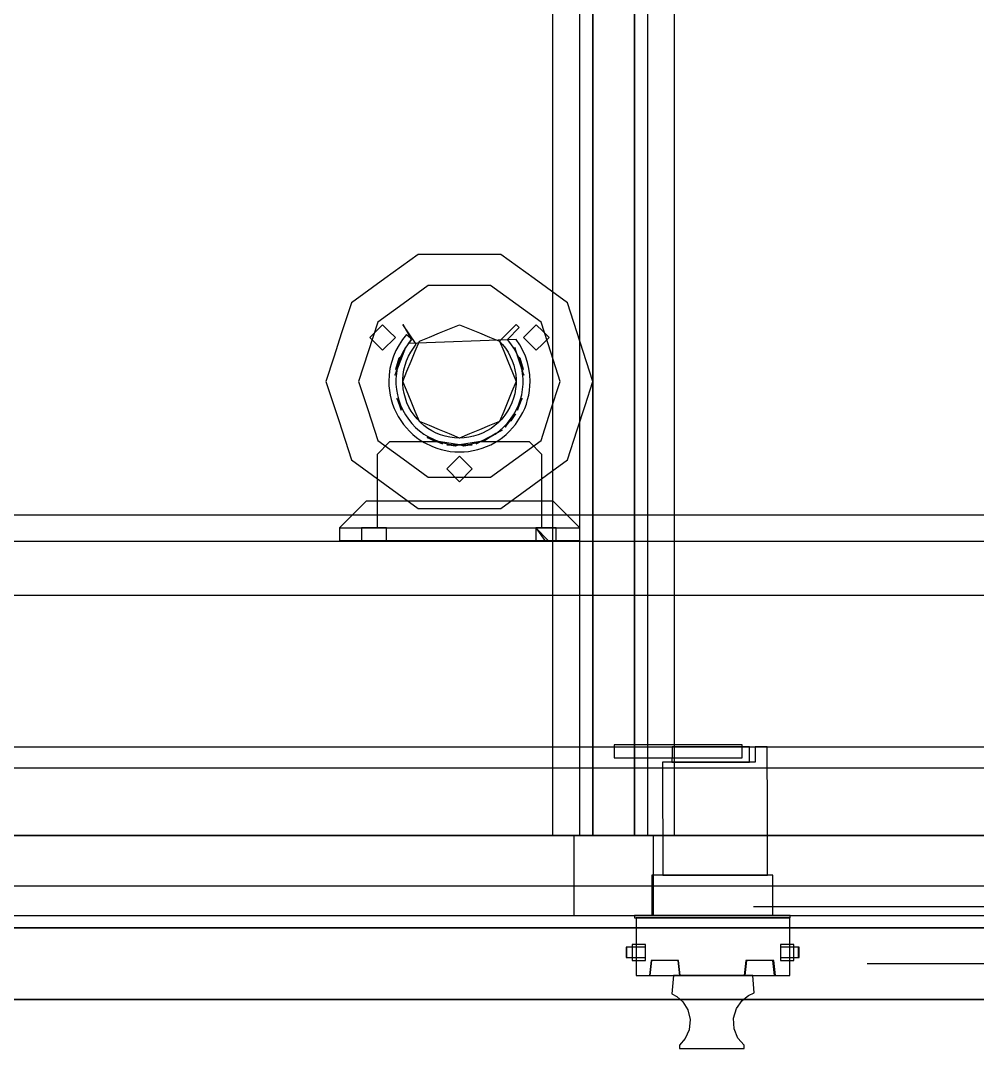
# Model space of a CAD drawing. Extents: x -23.2 to 18.8, y -18.4 to 11.3.
# Drawn here: x -3.8374 to -3.6099, y 0.1043 to 0.3487 of the extents above; entities that cross this region are included whole.
import ezdxf

# ---------------------------------------------------------------- set-up
doc = ezdxf.new("R2010")
doc.units = 0
doc.linetypes.add('Dashed', pattern=[0.75, 0.5, -0.25])
for name, color, linetype in [('EJE_MUROS', 8, 'Continuous'), ('FURNISHINGELEMENT', 8, 'Continuous'), ('LOSAS', 3, 'Continuous'), ('MUROS', 7, 'Continuous'), ('VIGAS', 5, 'Continuous')]:
    doc.layers.add(name, color=color, linetype=linetype)

msp = doc.modelspace()

# ---------------------------------------------------------------- linework, layer by layer
at = {"layer": 'EJE_MUROS', "linetype": 'Dashed'}
for p, q in [((-2.41316, 0.13792), (-5.65916, 0.13792)), ((-2.38616, 0.12442), (-5.67616, 0.12442))]:
    msp.add_line(p, q, dxfattribs=at)
at = {"layer": 'FURNISHINGELEMENT'}
for p, q in [((-3.71093, 0.59308, 5.36405), (-3.71093, 0.15493, 5.36405)), ((-3.7014, 0.59308, 5.36405), (-3.7014, 0.15493, 5.36405)), ((-3.69145, 0.15493, 5.36405), (-3.69145, 0.59308, 5.36405)), ((-3.68193, 0.15493, 5.36405), (-3.68193, 0.59308, 5.36405)), ((-3.70458, 0.58038, 3.55112), (-3.70458, 0.15493, 3.55112)), ((-3.7014, 0.58038, 5.05052), (-3.7014, 0.23113, 5.05052)), ((-3.7014, 0.58038, 3.76385), (-3.7014, 0.23113, 3.76385)), ((-3.7014, 0.15493, 5.36405), (-3.7014, 0.58038, 5.36405)), ((-3.69145, 0.58038, 5.36405), (-3.69145, 0.15493, 5.36405)), ((-3.69145, 0.23113, 5.05052), (-3.69145, 0.58038, 5.05052)), ((-3.69145, 0.23113, 3.76385), (-3.69145, 0.58038, 3.76385)), ((-3.68828, 0.15493, 3.55112), (-3.68828, 0.58038, 3.55112)), ((-3.7429, 0.29308, 3.5416), (-3.75083, 0.28731, 3.5416)), ((-3.73309, 0.29308, 3.5416), (-3.7429, 0.29308, 3.5416)), ((-3.72328, 0.29308, 3.5416), (-3.73309, 0.29308, 3.5416)), ((-3.71534, 0.28731, 3.5416), (-3.72328, 0.29308, 3.5416)), ((-3.75083, 0.28731, 3.5416), (-3.75877, 0.28155, 3.5416)), ((-3.7074, 0.28155, 3.5416), (-3.71534, 0.28731, 3.5416)), ((-3.7405, 0.28569, 3.46351), (-3.74649, 0.28133, 3.46351)), ((-3.73309, 0.28569, 3.46351), (-3.7405, 0.28569, 3.46351)), ((-3.72568, 0.28569, 3.46351), (-3.73309, 0.28569, 3.46351)), ((-3.71968, 0.28133, 3.46351), (-3.72568, 0.28569, 3.46351)), ((-3.75877, 0.28155, 3.5416), (-3.7611, 0.27439, 3.5416)), ((-3.74649, 0.28133, 3.46351), (-3.75249, 0.27698, 3.46351)), ((-3.71369, 0.27698, 3.46351), (-3.71968, 0.28133, 3.46351)), ((-3.70437, 0.27221, 3.5416), (-3.7074, 0.28155, 3.5416)), ((-3.75249, 0.27698, 3.46351), (-3.75477, 0.26993, 3.46351)), ((-3.75288, 0.27484, 3.5416), (-3.75136, 0.27635, 3.5416)), ((-3.75136, 0.27635, 3.5416), (-3.74985, 0.27484, 3.5416)), ((-3.74334, 0.27169, 3.51393), (-3.74657, 0.27638, 3.51393)), ((-3.74657, 0.27638, 3.51393), (-3.74446, 0.27284, 3.51393)), ((-3.73547, 0.27537, 3.46351), (-3.73309, 0.27636, 3.46351)), ((-3.73309, 0.27636, 3.46351), (-3.7307, 0.27537, 3.46351)), ((-3.71961, 0.27638, 3.51393), (-3.72357, 0.27242, 3.51393)), ((-3.71887, 0.27565, 3.51393), (-3.71961, 0.27638, 3.51393)), ((-3.71633, 0.27484, 3.5416), (-3.71481, 0.27635, 3.5416)), ((-3.71481, 0.27635, 3.5416), (-3.7133, 0.27484, 3.5416)), ((-3.71128, 0.26958, 3.46351), (-3.71369, 0.27698, 3.46351)), ((-3.7611, 0.27439, 3.5416), (-3.76297, 0.26864, 3.5416)), ((-3.7544, 0.27332, 3.5416), (-3.75288, 0.27484, 3.5416)), ((-3.74985, 0.27484, 3.5416), (-3.74833, 0.27332, 3.5416)), ((-3.74565, 0.27403, 3.51118), (-3.74661, 0.27285, 3.51118)), ((-3.74517, 0.27352, 3.51141), (-3.74565, 0.27403, 3.51118)), ((-3.74023, 0.2734, 3.46351), (-3.73785, 0.27439, 3.46351)), ((-3.73785, 0.27439, 3.46351), (-3.73547, 0.27537, 3.46351)), ((-3.7307, 0.27537, 3.46351), (-3.72832, 0.27439, 3.46351)), ((-3.72832, 0.27439, 3.46351), (-3.72594, 0.2734, 3.46351)), ((-3.72169, 0.27284, 3.51393), (-3.71887, 0.27565, 3.51393)), ((-3.71784, 0.27332, 3.5416), (-3.71633, 0.27484, 3.5416)), ((-3.7133, 0.27484, 3.5416), (-3.71178, 0.27332, 3.5416)), ((-3.75288, 0.27181, 3.5416), (-3.7544, 0.27332, 3.5416)), ((-3.75136, 0.27029, 3.5416), (-3.75288, 0.27181, 3.5416)), ((-3.74833, 0.27332, 3.5416), (-3.75136, 0.27029, 3.5416)), ((-3.74745, 0.27158, 3.51118), (-3.74818, 0.27024, 3.51118)), ((-3.74661, 0.27285, 3.51118), (-3.74745, 0.27158, 3.51118)), ((-3.74526, 0.27184, 3.51393), (-3.74597, 0.27077, 3.51393)), ((-3.74446, 0.27284, 3.51393), (-3.74526, 0.27184, 3.51393)), ((-3.71957, 0.27285, 3.51118), (-3.74521, 0.2719, 3.51163)), ((-3.74521, 0.2719, 3.51163), (-3.74447, 0.27282, 3.51163)), ((-3.74467, 0.27305, 3.51163), (-3.74517, 0.27352, 3.51141)), ((-3.74447, 0.27282, 3.51163), (-3.74467, 0.27305, 3.51163)), ((-3.744, 0.27079, 3.51393), (-3.74334, 0.27169, 3.51393)), ((-3.7436, 0.27003, 3.46351), (-3.74262, 0.27241, 3.46351)), ((-3.74262, 0.27241, 3.46351), (-3.74023, 0.2734, 3.46351)), ((-3.72594, 0.2734, 3.46351), (-3.72356, 0.27241, 3.46351)), ((-3.72357, 0.27242, 3.51393), (-3.72287, 0.27167, 3.51393)), ((-3.72356, 0.27241, 3.46351), (-3.72257, 0.27003, 3.46351)), ((-3.72287, 0.27167, 3.51393), (-3.72216, 0.27078, 3.51393)), ((-3.72089, 0.27184, 3.51393), (-3.72169, 0.27284, 3.51393)), ((-3.72018, 0.27078, 3.51393), (-3.72089, 0.27184, 3.51393)), ((-3.71872, 0.27158, 3.51118), (-3.71957, 0.27285, 3.51118)), ((-3.71799, 0.27024, 3.51118), (-3.71872, 0.27158, 3.51118)), ((-3.71481, 0.27029, 3.5416), (-3.71784, 0.27332, 3.5416)), ((-3.7133, 0.27181, 3.5416), (-3.71481, 0.27029, 3.5416)), ((-3.71178, 0.27332, 3.5416), (-3.7133, 0.27181, 3.5416)), ((-3.70134, 0.26288, 3.5416), (-3.70437, 0.27221, 3.5416)), ((-3.75477, 0.26993, 3.46351), (-3.75706, 0.26288, 3.46351)), ((-3.74818, 0.27024, 3.51118), (-3.74879, 0.26885, 3.51118)), ((-3.74589, 0.2709, 3.51163), (-3.74843, 0.26435, 3.51163)), ((-3.74659, 0.26965, 3.51393), (-3.74712, 0.26848, 3.51393)), ((-3.747, 0.26876, 3.51163), (-3.74649, 0.26985, 3.51163)), ((-3.74597, 0.27077, 3.51393), (-3.74659, 0.26965, 3.51393)), ((-3.74649, 0.26985, 3.51163), (-3.74589, 0.2709, 3.51163)), ((-3.74518, 0.26884, 3.51393), (-3.74463, 0.26984, 3.51393)), ((-3.74463, 0.26984, 3.51393), (-3.744, 0.27079, 3.51393)), ((-3.74459, 0.26765, 3.46351), (-3.7436, 0.27003, 3.46351)), ((-3.72257, 0.27003, 3.46351), (-3.72158, 0.26765, 3.46351)), ((-3.72216, 0.27078, 3.51393), (-3.72154, 0.26983, 3.51393)), ((-3.72154, 0.26983, 3.51393), (-3.72099, 0.26883, 3.51393)), ((-3.71955, 0.26966, 3.51393), (-3.72018, 0.27078, 3.51393)), ((-3.71994, 0.27092, 3.51163), (-3.71966, 0.26986, 3.51163)), ((-3.71775, 0.26435, 3.51163), (-3.71994, 0.27092, 3.51163)), ((-3.71966, 0.26986, 3.51163), (-3.71914, 0.26877, 3.51163)), ((-3.71903, 0.26849, 3.51393), (-3.71955, 0.26966, 3.51393)), ((-3.71739, 0.26885, 3.51118), (-3.71799, 0.27024, 3.51118)), ((-3.70911, 0.26288, 3.46351), (-3.71128, 0.26958, 3.46351)), ((-3.76297, 0.26864, 3.5416), (-3.76483, 0.26288, 3.5416)), ((-3.74926, 0.2674, 3.51118), (-3.74961, 0.26591, 3.51118)), ((-3.74879, 0.26885, 3.51118), (-3.74926, 0.2674, 3.51118)), ((-3.74822, 0.26579, 3.51163), (-3.74744, 0.2685, 3.51163)), ((-3.74754, 0.26727, 3.51393), (-3.74786, 0.26603, 3.51393)), ((-3.74712, 0.26848, 3.51393), (-3.74754, 0.26727, 3.51393)), ((-3.74744, 0.2685, 3.51163), (-3.747, 0.26876, 3.51163)), ((-3.74628, 0.26561, 3.51393), (-3.74601, 0.26672, 3.51393)), ((-3.74601, 0.26672, 3.51393), (-3.74564, 0.2678, 3.51393)), ((-3.74564, 0.2678, 3.51393), (-3.74518, 0.26884, 3.51393)), ((-3.74558, 0.26527, 3.46351), (-3.74459, 0.26765, 3.46351)), ((-3.72158, 0.26765, 3.46351), (-3.72047, 0.26496, 3.46351)), ((-3.72099, 0.26883, 3.51393), (-3.72053, 0.26778, 3.51393)), ((-3.72053, 0.26778, 3.51393), (-3.72016, 0.26671, 3.51393)), ((-3.72016, 0.26671, 3.51393), (-3.71989, 0.2656, 3.51393)), ((-3.71914, 0.26877, 3.51163), (-3.71873, 0.26848, 3.51163)), ((-3.7186, 0.26728, 3.51393), (-3.71903, 0.26849, 3.51393)), ((-3.71873, 0.26848, 3.51163), (-3.71795, 0.26577, 3.51163)), ((-3.71828, 0.26604, 3.51393), (-3.7186, 0.26728, 3.51393)), ((-3.71691, 0.2674, 3.51118), (-3.71739, 0.26885, 3.51118)), ((-3.71657, 0.26591, 3.51118), (-3.71691, 0.2674, 3.51118)), ((-3.74981, 0.26441, 3.51118), (-3.74988, 0.26288, 3.51118)), ((-3.74961, 0.26591, 3.51118), (-3.74981, 0.26441, 3.51118)), ((-3.74843, 0.26435, 3.51163), (-3.748, 0.26529, 3.51163)), ((-3.748, 0.26529, 3.51163), (-3.74822, 0.26579, 3.51163)), ((-3.74807, 0.26477, 3.51393), (-3.74818, 0.26349, 3.51393)), ((-3.74786, 0.26603, 3.51393), (-3.74807, 0.26477, 3.51393)), ((-3.74656, 0.26288, 3.46351), (-3.74558, 0.26527, 3.46351)), ((-3.74656, 0.26336, 3.51393), (-3.74647, 0.26449, 3.51393)), ((-3.74647, 0.26449, 3.51393), (-3.74628, 0.26561, 3.51393)), ((-3.72047, 0.26496, 3.46351), (-3.71961, 0.26288, 3.46351)), ((-3.71989, 0.2656, 3.51393), (-3.71971, 0.26448, 3.51393)), ((-3.71971, 0.26448, 3.51393), (-3.71962, 0.26334, 3.51393)), ((-3.71807, 0.26478, 3.51393), (-3.71828, 0.26604, 3.51393)), ((-3.71795, 0.26577, 3.51163), (-3.71814, 0.26529, 3.51163)), ((-3.71814, 0.26529, 3.51163), (-3.71775, 0.26435, 3.51163)), ((-3.71796, 0.2635, 3.51393), (-3.71807, 0.26478, 3.51393)), ((-3.71636, 0.26441, 3.51118), (-3.71657, 0.26591, 3.51118)), ((-3.71629, 0.26288, 3.51118), (-3.71636, 0.26441, 3.51118)), ((-3.76483, 0.26288, 3.5416), (-3.7618, 0.25355, 3.5416)), ((-3.75706, 0.26288, 3.46351), (-3.75489, 0.25619, 3.46351)), ((-3.74988, 0.26288, 3.51118), (-3.74985, 0.26179, 3.51118)), ((-3.74985, 0.26179, 3.51118), (-3.74974, 0.26069, 3.51118)), ((-3.74818, 0.26349, 3.51393), (-3.74818, 0.26221, 3.51393)), ((-3.74818, 0.26221, 3.51393), (-3.74806, 0.26093, 3.51393)), ((-3.74655, 0.26222, 3.51393), (-3.74656, 0.26336, 3.51393)), ((-3.7457, 0.26081, 3.46351), (-3.74656, 0.26288, 3.46351)), ((-3.74644, 0.26108, 3.51393), (-3.74655, 0.26222, 3.51393)), ((-3.71961, 0.26288, 3.46351), (-3.7206, 0.2605, 3.46351)), ((-3.71963, 0.26221, 3.51393), (-3.71973, 0.26107, 3.51393)), ((-3.71962, 0.26334, 3.51393), (-3.71963, 0.26221, 3.51393)), ((-3.71808, 0.26094, 3.51393), (-3.71797, 0.26222, 3.51393)), ((-3.71797, 0.26222, 3.51393), (-3.71796, 0.2635, 3.51393)), ((-3.71644, 0.26069, 3.51118), (-3.71633, 0.26179, 3.51118)), ((-3.71633, 0.26179, 3.51118), (-3.71629, 0.26288, 3.51118)), ((-3.7114, 0.25584, 3.46351), (-3.70911, 0.26288, 3.46351)), ((-3.70321, 0.25713, 3.5416), (-3.70134, 0.26288, 3.5416)), ((-3.74974, 0.26069, 3.51118), (-3.74956, 0.25961, 3.51118)), ((-3.74956, 0.25961, 3.51118), (-3.74931, 0.25854, 3.51118)), ((-3.74806, 0.26093, 3.51393), (-3.74785, 0.25967, 3.51393)), ((-3.74785, 0.25967, 3.51393), (-3.74752, 0.25843, 3.51393)), ((-3.74624, 0.25996, 3.51393), (-3.74644, 0.26108, 3.51393)), ((-3.74595, 0.25886, 3.51393), (-3.74624, 0.25996, 3.51393)), ((-3.74459, 0.25812, 3.46351), (-3.7457, 0.26081, 3.46351)), ((-3.7206, 0.2605, 3.46351), (-3.72158, 0.25812, 3.46351)), ((-3.71993, 0.25995, 3.51393), (-3.72023, 0.25885, 3.51393)), ((-3.71973, 0.26107, 3.51393), (-3.71993, 0.25995, 3.51393)), ((-3.71862, 0.25844, 3.51393), (-3.71829, 0.25968, 3.51393)), ((-3.71829, 0.25968, 3.51393), (-3.71808, 0.26094, 3.51393)), ((-3.71687, 0.25854, 3.51118), (-3.71662, 0.25961, 3.51118)), ((-3.71662, 0.25961, 3.51118), (-3.71644, 0.26069, 3.51118)), ((-3.74931, 0.25854, 3.51118), (-3.74899, 0.25749, 3.51118)), ((-3.74899, 0.25749, 3.51118), (-3.7486, 0.25646, 3.51118)), ((-3.74728, 0.25771, 3.51163), (-3.74797, 0.2589, 3.51163)), ((-3.74797, 0.2589, 3.51163), (-3.74691, 0.25607, 3.51163)), ((-3.74752, 0.25843, 3.51393), (-3.74709, 0.25722, 3.51393)), ((-3.74691, 0.25607, 3.51163), (-3.74728, 0.25771, 3.51163)), ((-3.74709, 0.25722, 3.51393), (-3.74656, 0.25605, 3.51393)), ((-3.74556, 0.25779, 3.51393), (-3.74595, 0.25886, 3.51393)), ((-3.74509, 0.25676, 3.51393), (-3.74556, 0.25779, 3.51393)), ((-3.74453, 0.25577, 3.51393), (-3.74509, 0.25676, 3.51393)), ((-3.7436, 0.25574, 3.46351), (-3.74459, 0.25812, 3.46351)), ((-3.72158, 0.25812, 3.46351), (-3.72257, 0.25574, 3.46351)), ((-3.72109, 0.25675, 3.51393), (-3.72165, 0.25576, 3.51393)), ((-3.72061, 0.25778, 3.51393), (-3.72109, 0.25675, 3.51393)), ((-3.72023, 0.25885, 3.51393), (-3.72061, 0.25778, 3.51393)), ((-3.71958, 0.25606, 3.51393), (-3.71905, 0.25723, 3.51393)), ((-3.71927, 0.25607, 3.51163), (-3.7182, 0.2589, 3.51163)), ((-3.71886, 0.25771, 3.51163), (-3.71927, 0.25607, 3.51163)), ((-3.71905, 0.25723, 3.51393), (-3.71862, 0.25844, 3.51393)), ((-3.7182, 0.2589, 3.51163), (-3.71886, 0.25771, 3.51163)), ((-3.71757, 0.25646, 3.51118), (-3.71718, 0.25749, 3.51118)), ((-3.71718, 0.25749, 3.51118), (-3.71687, 0.25854, 3.51118)), ((-3.70508, 0.25138, 3.5416), (-3.70321, 0.25713, 3.5416)), ((-3.75489, 0.25619, 3.46351), (-3.75249, 0.24879, 3.46351)), ((-3.7486, 0.25646, 3.51118), (-3.74815, 0.25546, 3.51118)), ((-3.74815, 0.25546, 3.51118), (-3.74763, 0.25449, 3.51118)), ((-3.74763, 0.25449, 3.51118), (-3.74705, 0.25355, 3.51118)), ((-3.74656, 0.25605, 3.51393), (-3.74593, 0.25493, 3.51393)), ((-3.74593, 0.25493, 3.51393), (-3.74521, 0.25387, 3.51393)), ((-3.74389, 0.25483, 3.51393), (-3.74453, 0.25577, 3.51393)), ((-3.74317, 0.25394, 3.51393), (-3.74389, 0.25483, 3.51393)), ((-3.74262, 0.25335, 3.46351), (-3.7436, 0.25574, 3.46351)), ((-3.72257, 0.25574, 3.46351), (-3.72356, 0.25335, 3.46351)), ((-3.72229, 0.25482, 3.51393), (-3.72301, 0.25393, 3.51393)), ((-3.72165, 0.25576, 3.51393), (-3.72229, 0.25482, 3.51393)), ((-3.72219, 0.25199, 3.51163), (-3.71974, 0.25518, 3.51163)), ((-3.72092, 0.25388, 3.51393), (-3.7202, 0.25494, 3.51393)), ((-3.71974, 0.25518, 3.51163), (-3.72086, 0.2535, 3.51163)), ((-3.7202, 0.25494, 3.51393), (-3.71958, 0.25606, 3.51393)), ((-3.71976, 0.25266, 3.51118), (-3.71854, 0.25449, 3.51118)), ((-3.71854, 0.25449, 3.51118), (-3.71802, 0.25546, 3.51118)), ((-3.71802, 0.25546, 3.51118), (-3.71757, 0.25646, 3.51118)), ((-3.71369, 0.24879, 3.46351), (-3.7114, 0.25584, 3.46351)), ((-3.7618, 0.25355, 3.5416), (-3.75877, 0.24422, 3.5416)), ((-3.74705, 0.25355, 3.51118), (-3.74641, 0.25266, 3.51118)), ((-3.74641, 0.25266, 3.51118), (-3.74571, 0.25181, 3.51118)), ((-3.74571, 0.25181, 3.51118), (-3.74496, 0.25101, 3.51118)), ((-3.74521, 0.25387, 3.51393), (-3.74441, 0.25288, 3.51393)), ((-3.74441, 0.25288, 3.51393), (-3.74352, 0.25195, 3.51393)), ((-3.74352, 0.25195, 3.51393), (-3.74256, 0.25111, 3.51393)), ((-3.74238, 0.25312, 3.51393), (-3.74317, 0.25394, 3.51393)), ((-3.74023, 0.25237, 3.46351), (-3.74262, 0.25335, 3.46351)), ((-3.74152, 0.25237, 3.51393), (-3.74238, 0.25312, 3.51393)), ((-3.74061, 0.2517, 3.51393), (-3.74152, 0.25237, 3.51393)), ((-3.73785, 0.25138, 3.46351), (-3.74023, 0.25237, 3.46351)), ((-3.72594, 0.25237, 3.46351), (-3.72832, 0.25138, 3.46351)), ((-3.72356, 0.25335, 3.46351), (-3.72594, 0.25237, 3.46351)), ((-3.72466, 0.25237, 3.51393), (-3.72558, 0.25169, 3.51393)), ((-3.7238, 0.25312, 3.51393), (-3.72466, 0.25237, 3.51393)), ((-3.72301, 0.25393, 3.51393), (-3.7238, 0.25312, 3.51393)), ((-3.72358, 0.25112, 3.51393), (-3.72262, 0.25196, 3.51393)), ((-3.72262, 0.25196, 3.51393), (-3.72173, 0.25289, 3.51393)), ((-3.72149, 0.25317, 3.51163), (-3.72219, 0.25199, 3.51163)), ((-3.72173, 0.25289, 3.51393), (-3.72092, 0.25388, 3.51393)), ((-3.72086, 0.2535, 3.51163), (-3.72149, 0.25317, 3.51163)), ((-3.72121, 0.25101, 3.51118), (-3.72046, 0.25181, 3.51118)), ((-3.72046, 0.25181, 3.51118), (-3.71976, 0.25266, 3.51118)), ((-3.74496, 0.25101, 3.51118), (-3.74416, 0.25026, 3.51118)), ((-3.74416, 0.25026, 3.51118), (-3.74331, 0.24956, 3.51118)), ((-3.74331, 0.24956, 3.51118), (-3.74242, 0.24892, 3.51118)), ((-3.74256, 0.25111, 3.51393), (-3.74152, 0.25035, 3.51393)), ((-3.74152, 0.25035, 3.51393), (-3.74043, 0.24968, 3.51393)), ((-3.73898, 0.24865, 3.51163), (-3.74079, 0.24954, 3.51163)), ((-3.74079, 0.24954, 3.51163), (-3.73708, 0.248, 3.51163)), ((-3.73964, 0.25111, 3.51393), (-3.74061, 0.2517, 3.51393)), ((-3.74043, 0.24968, 3.51393), (-3.73929, 0.2491, 3.51393)), ((-3.73862, 0.25059, 3.51393), (-3.73964, 0.25111, 3.51393)), ((-3.73756, 0.25017, 3.51393), (-3.73862, 0.25059, 3.51393)), ((-3.73547, 0.25039, 3.46351), (-3.73785, 0.25138, 3.46351)), ((-3.73647, 0.24984, 3.51393), (-3.73756, 0.25017, 3.51393)), ((-3.73536, 0.2496, 3.51393), (-3.73647, 0.24984, 3.51393)), ((-3.73309, 0.24941, 3.46351), (-3.73547, 0.25039, 3.46351)), ((-3.73423, 0.24946, 3.51393), (-3.73536, 0.2496, 3.51393)), ((-3.73309, 0.24941, 3.51393), (-3.73423, 0.24946, 3.51393)), ((-3.7307, 0.25039, 3.46351), (-3.73309, 0.24941, 3.46351)), ((-3.73196, 0.24946, 3.51393), (-3.73309, 0.24941, 3.51393)), ((-3.73083, 0.2496, 3.51393), (-3.73196, 0.24946, 3.51393)), ((-3.72971, 0.24984, 3.51393), (-3.73083, 0.2496, 3.51393)), ((-3.72832, 0.25138, 3.46351), (-3.7307, 0.25039, 3.46351)), ((-3.72862, 0.25017, 3.51393), (-3.72971, 0.24984, 3.51393)), ((-3.7291, 0.248, 3.51163), (-3.72293, 0.2513, 3.51163)), ((-3.72757, 0.25059, 3.51393), (-3.72862, 0.25017, 3.51393)), ((-3.72655, 0.2511, 3.51393), (-3.72757, 0.25059, 3.51393)), ((-3.72551, 0.24979, 3.51163), (-3.72719, 0.24865, 3.51163)), ((-3.72685, 0.2491, 3.51393), (-3.7257, 0.24968, 3.51393)), ((-3.72558, 0.25169, 3.51393), (-3.72655, 0.2511, 3.51393)), ((-3.7257, 0.24968, 3.51393), (-3.72461, 0.25035, 3.51393)), ((-3.7244, 0.2505, 3.51163), (-3.72551, 0.24979, 3.51163)), ((-3.72461, 0.25035, 3.51393), (-3.72358, 0.25112, 3.51393)), ((-3.72293, 0.2513, 3.51163), (-3.7244, 0.2505, 3.51163)), ((-3.72376, 0.24892, 3.51118), (-3.72286, 0.24956, 3.51118)), ((-3.72286, 0.24956, 3.51118), (-3.72201, 0.25026, 3.51118)), ((-3.72201, 0.25026, 3.51118), (-3.72121, 0.25101, 3.51118)), ((-3.7074, 0.24422, 3.5416), (-3.70508, 0.25138, 3.5416)), ((-3.74968, 0.24847, 3.51393), (-3.75268, 0.24547, 3.51393)), ((-3.75249, 0.24879, 3.46351), (-3.74649, 0.24444, 3.46351)), ((-3.73762, 0.24847, 3.51393), (-3.74968, 0.24847, 3.51393)), ((-3.74242, 0.24892, 3.51118), (-3.74148, 0.24834, 3.51118)), ((-3.74148, 0.24834, 3.51118), (-3.73951, 0.24737, 3.51118)), ((-3.73951, 0.24737, 3.51118), (-3.73849, 0.24698, 3.51118)), ((-3.73929, 0.2491, 3.51393), (-3.7381, 0.24862, 3.51393)), ((-3.73824, 0.24868, 3.51163), (-3.73898, 0.24865, 3.51163)), ((-3.73849, 0.24698, 3.51118), (-3.73743, 0.24666, 3.51118)), ((-3.73708, 0.248, 3.51163), (-3.73824, 0.24868, 3.51163)), ((-3.7381, 0.24862, 3.51393), (-3.73687, 0.24825, 3.51393)), ((-3.73307, 0.24777, 3.51393), (-3.73762, 0.24847, 3.51393)), ((-3.73687, 0.24825, 3.51393), (-3.73562, 0.24798, 3.51393)), ((-3.7341, 0.24751, 3.51163), (-3.73609, 0.24777, 3.51163)), ((-3.73609, 0.24777, 3.51163), (-3.73008, 0.24777, 3.51163)), ((-3.73562, 0.24798, 3.51393), (-3.73435, 0.24782, 3.51393)), ((-3.73435, 0.24782, 3.51393), (-3.73307, 0.24776, 3.51393)), ((-3.73307, 0.24776, 3.51163), (-3.7341, 0.24751, 3.51163)), ((-3.72852, 0.24847, 3.51393), (-3.73307, 0.24777, 3.51393)), ((-3.73307, 0.24776, 3.51393), (-3.73179, 0.24782, 3.51393)), ((-3.73208, 0.24751, 3.51163), (-3.73307, 0.24776, 3.51163)), ((-3.73008, 0.24777, 3.51163), (-3.73208, 0.24751, 3.51163)), ((-3.73179, 0.24782, 3.51393), (-3.73051, 0.24798, 3.51393)), ((-3.73051, 0.24798, 3.51393), (-3.72926, 0.24825, 3.51393)), ((-3.72926, 0.24825, 3.51393), (-3.72804, 0.24863, 3.51393)), ((-3.7279, 0.24868, 3.51163), (-3.7291, 0.248, 3.51163)), ((-3.72874, 0.24666, 3.51118), (-3.72769, 0.24698, 3.51118)), ((-3.71646, 0.24847, 3.51393), (-3.72852, 0.24847, 3.51393)), ((-3.72804, 0.24863, 3.51393), (-3.72685, 0.2491, 3.51393)), ((-3.72719, 0.24865, 3.51163), (-3.7279, 0.24868, 3.51163)), ((-3.72769, 0.24698, 3.51118), (-3.72666, 0.24737, 3.51118)), ((-3.72666, 0.24737, 3.51118), (-3.72566, 0.24782, 3.51118)), ((-3.72566, 0.24782, 3.51118), (-3.72469, 0.24834, 3.51118)), ((-3.72469, 0.24834, 3.51118), (-3.72376, 0.24892, 3.51118)), ((-3.71968, 0.24444, 3.46351), (-3.71369, 0.24879, 3.46351)), ((-3.71346, 0.24547, 3.51393), (-3.71646, 0.24847, 3.51393)), ((-3.75268, 0.24547, 3.51393), (-3.75268, 0.22803, 3.51393)), ((-3.74649, 0.24444, 3.46351), (-3.7405, 0.24008, 3.46351)), ((-3.73743, 0.24666, 3.51118), (-3.73636, 0.24641, 3.51118)), ((-3.73636, 0.24641, 3.51118), (-3.73528, 0.24623, 3.51118)), ((-3.73612, 0.24205, 3.5416), (-3.73309, 0.24508, 3.5416)), ((-3.73528, 0.24623, 3.51118), (-3.73419, 0.24613, 3.51118)), ((-3.73419, 0.24613, 3.51118), (-3.73309, 0.24609, 3.51118)), ((-3.73309, 0.24609, 3.51118), (-3.73199, 0.24613, 3.51118)), ((-3.73309, 0.24508, 3.5416), (-3.73005, 0.24205, 3.5416)), ((-3.73199, 0.24613, 3.51118), (-3.7309, 0.24623, 3.51118)), ((-3.7309, 0.24623, 3.51118), (-3.72981, 0.24641, 3.51118)), ((-3.72981, 0.24641, 3.51118), (-3.72874, 0.24666, 3.51118)), ((-3.72568, 0.24008, 3.46351), (-3.71968, 0.24444, 3.46351)), ((-3.71346, 0.22803, 3.51393), (-3.71346, 0.24547, 3.51393)), ((-3.75877, 0.24422, 3.5416), (-3.75083, 0.23846, 3.5416)), ((-3.73309, 0.23901, 3.5416), (-3.73612, 0.24205, 3.5416)), ((-3.73005, 0.24205, 3.5416), (-3.73309, 0.23901, 3.5416)), ((-3.71534, 0.23846, 3.5416), (-3.7074, 0.24422, 3.5416)), ((-3.7405, 0.24008, 3.46351), (-3.73309, 0.24008, 3.46351)), ((-3.73309, 0.24008, 3.46351), (-3.72568, 0.24008, 3.46351)), ((-3.75083, 0.23846, 3.5416), (-3.7429, 0.23269, 3.5416)), ((-3.72328, 0.23269, 3.5416), (-3.71534, 0.23846, 3.5416)), ((-3.75529, 0.23438, 3.52597), (-3.76164, 0.22803, 3.52597)), ((-3.75529, 0.23438, 3.48134), (-3.76164, 0.22803, 3.48134)), ((-3.71084, 0.23438, 3.52597), (-3.75529, 0.23438, 3.52597)), ((-3.71084, 0.23438, 3.48134), (-3.75529, 0.23438, 3.48134)), ((-3.7429, 0.23269, 3.5416), (-3.73309, 0.23269, 3.5416)), ((-3.73309, 0.23269, 3.5416), (-3.72328, 0.23269, 3.5416)), ((-3.70449, 0.22803, 3.52597), (-3.71084, 0.23438, 3.52597)), ((-3.70449, 0.22803, 3.48134), (-3.71084, 0.23438, 3.48134)), ((-4.0534, 0.23113, 5.05052), (-3.69145, 0.23113, 5.05052)), ((-4.0534, 0.23113, 3.76385), (-3.69145, 0.23113, 3.76385)), ((-3.7014, 0.23113, 5.05052), (-3.33945, 0.23113, 5.05052)), ((-3.7014, 0.23113, 3.76385), (-3.33945, 0.23113, 3.76385)), ((-3.76164, 0.22803, 3.52597), (-3.76164, 0.22503, 3.52597)), ((-3.76164, 0.22803, 3.48134), (-3.70449, 0.22803, 3.48134)), ((-3.75339, 0.22803, 3.48784), (-3.75637, 0.22803, 3.49082)), ((-3.75637, 0.22803, 3.49082), (-3.75637, 0.22503, 3.49082)), ((-3.75042, 0.22803, 3.49082), (-3.75339, 0.22803, 3.48784)), ((-3.75268, 0.22803, 3.51393), (-3.71346, 0.22803, 3.51393)), ((-3.75042, 0.22503, 3.49082), (-3.75042, 0.22803, 3.49082)), ((-3.71431, 0.22803, 3.48817), (-3.71494, 0.22803, 3.48866)), ((-3.71494, 0.22803, 3.48866), (-3.71125, 0.22803, 3.48817)), ((-3.71431, 0.22803, 3.48817), (-3.71494, 0.22803, 3.48866)), ((-3.71494, 0.22803, 3.48866), (-3.71199, 0.22503, 3.48787)), ((-3.71431, 0.22803, 3.48817), (-3.71494, 0.22803, 3.48866)), ((-3.71494, 0.22803, 3.48866), (-3.71278, 0.22503, 3.48776)), ((-3.71431, 0.22803, 3.48817), (-3.71494, 0.22803, 3.48866)), ((-3.71494, 0.22803, 3.48866), (-3.71494, 0.22503, 3.48866)), ((-3.71278, 0.22803, 3.48776), (-3.71431, 0.22803, 3.48817)), ((-3.71278, 0.22803, 3.48776), (-3.71431, 0.22803, 3.48817)), ((-3.71278, 0.22803, 3.48776), (-3.71431, 0.22803, 3.48817)), ((-3.71278, 0.22803, 3.48776), (-3.71431, 0.22803, 3.48817)), ((-3.71199, 0.22803, 3.48787), (-3.71278, 0.22803, 3.48776)), ((-3.71199, 0.22803, 3.48787), (-3.71278, 0.22803, 3.48776)), ((-3.71199, 0.22803, 3.48787), (-3.71278, 0.22803, 3.48776)), ((-3.71199, 0.22803, 3.48787), (-3.71278, 0.22803, 3.48776)), ((-3.71125, 0.22803, 3.48817), (-3.71199, 0.22803, 3.48787)), ((-3.71125, 0.22803, 3.48817), (-3.71199, 0.22803, 3.48787)), ((-3.71125, 0.22803, 3.48817), (-3.71199, 0.22803, 3.48787)), ((-3.71125, 0.22803, 3.48817), (-3.71199, 0.22803, 3.48787)), ((-3.71062, 0.22803, 3.48866), (-3.71125, 0.22803, 3.48817)), ((-3.71062, 0.22803, 3.48866), (-3.71125, 0.22803, 3.48817)), ((-3.71062, 0.22803, 3.48866), (-3.71125, 0.22803, 3.48817)), ((-3.71013, 0.22803, 3.48929), (-3.71062, 0.22803, 3.48866)), ((-3.71013, 0.22803, 3.48929), (-3.71062, 0.22803, 3.48866)), ((-3.71013, 0.22803, 3.48929), (-3.71062, 0.22803, 3.48866)), ((-3.71013, 0.22503, 3.48929), (-3.71013, 0.22803, 3.48929)), ((-3.71013, 0.22503, 3.48929), (-3.71013, 0.22803, 3.48929)), ((-3.71013, 0.22503, 3.48929), (-3.71013, 0.22803, 3.48929)), ((-3.70449, 0.22503, 3.52597), (-3.70449, 0.22803, 3.52597)), ((-3.76164, 0.22503, 3.52597), (-3.70449, 0.22503, 3.52597)), ((-3.75637, 0.22503, 3.49082), (-3.75339, 0.22503, 3.48784)), ((-3.75339, 0.22503, 3.48784), (-3.75042, 0.22503, 3.49082)), ((-3.71494, 0.22503, 3.48866), (-3.71431, 0.22503, 3.48817)), ((-3.71431, 0.22503, 3.48817), (-3.71278, 0.22503, 3.48776)), ((-3.71278, 0.22503, 3.48776), (-3.71199, 0.22503, 3.48787)), ((-3.71278, 0.22503, 3.48776), (-3.71199, 0.22503, 3.48787)), ((-3.71199, 0.22503, 3.48787), (-3.71125, 0.22503, 3.48817)), ((-3.71199, 0.22503, 3.48787), (-3.71125, 0.22503, 3.48817)), ((-3.71199, 0.22503, 3.48787), (-3.71125, 0.22503, 3.48817)), ((-3.71125, 0.22503, 3.48817), (-3.71062, 0.22503, 3.48866)), ((-3.71125, 0.22503, 3.48817), (-3.71062, 0.22503, 3.48866)), ((-3.71125, 0.22503, 3.48817), (-3.71062, 0.22503, 3.48866)), ((-3.71062, 0.22503, 3.48866), (-3.71013, 0.22503, 3.48929)), ((-3.71062, 0.22503, 3.48866), (-3.71013, 0.22503, 3.48929)), ((-3.71062, 0.22503, 3.48866), (-3.71013, 0.22503, 3.48929)), ((-3.68193, 0.22478, 3.5416), (-4.06293, 0.22478, 3.5416)), ((-3.71093, 0.22478, 3.5416), (-3.71093, 0.21208, 3.5416)), ((-3.32993, 0.22478, 3.5416), (-3.71093, 0.22478, 3.5416)), ((-3.68193, 0.21208, 3.5416), (-3.68193, 0.22478, 3.5416)), ((-4.06293, 0.21208, 3.5416), (-3.68193, 0.21208, 3.5416)), ((-3.71093, 0.21208, 3.5416), (-3.32993, 0.21208, 3.5416)), ((-3.69466, 0.17645, 4.46032), (-3.69631, 0.17645, 4.45855)), ((-3.69631, 0.17645, 4.45855), (-3.69631, 0.1734, 4.45855)), ((-3.69264, 0.17645, 4.46163), (-3.69466, 0.17645, 4.46032)), ((-3.69035, 0.17645, 4.4624), (-3.69264, 0.17645, 4.46163)), ((-3.6718, 0.17645, 4.4624), (-3.69035, 0.17645, 4.4624)), ((-3.66952, 0.17645, 4.46163), (-3.6718, 0.17645, 4.4624)), ((-3.6675, 0.17645, 4.46031), (-3.66952, 0.17645, 4.46163)), ((-3.66586, 0.17645, 4.45854), (-3.6675, 0.17645, 4.46031)), ((-3.66586, 0.1734, 4.45854), (-3.66586, 0.17645, 4.45854)), ((-3.68252, 0.17413, 4.44272), (-3.68257, 0.17233, 4.44272)), ((-3.68248, 0.17594, 4.44272), (-3.68252, 0.17413, 4.44272)), ((-3.67295, 0.17594, 4.44272), (-3.68248, 0.17594, 4.44272)), ((-3.67032, 0.17594, 4.44306), (-3.67295, 0.17594, 4.44272)), ((-3.66787, 0.17594, 4.44408), (-3.67032, 0.17594, 4.44306)), ((-3.66576, 0.17594, 4.44569), (-3.66787, 0.17594, 4.44408)), ((-3.66415, 0.17594, 4.4478), (-3.66576, 0.17594, 4.44569)), ((-3.66415, 0.17233, 4.4478), (-3.66415, 0.17594, 4.4478)), ((-3.66133, 0.17594, 4.46044), (-3.66279, 0.17594, 4.46262)), ((-3.66279, 0.17594, 4.46262), (-3.66279, 0.17413, 4.46267)), ((-3.66279, 0.17413, 4.46267), (-3.66279, 0.17233, 4.46272)), ((-3.6599, 0.17594, 4.4583), (-3.66133, 0.17594, 4.46044)), ((-3.65983, 0.16039, 4.45883), (-3.6599, 0.17594, 4.4583)), ((-3.69631, 0.1734, 4.45855), (-3.69466, 0.1734, 4.46032)), ((-3.69466, 0.1734, 4.46032), (-3.69264, 0.1734, 4.46163)), ((-3.69264, 0.1734, 4.46163), (-3.69035, 0.1734, 4.4624)), ((-3.69035, 0.1734, 4.4624), (-3.6718, 0.1734, 4.4624)), ((-3.68253, 0.17233, 4.46299), (-3.68481, 0.17233, 4.46015)), ((-3.68481, 0.17233, 4.46015), (-3.68469, 0.14543, 4.46123)), ((-3.68257, 0.17233, 4.44272), (-3.67295, 0.17233, 4.44272)), ((-3.6796, 0.17233, 4.46514), (-3.68253, 0.17233, 4.46299)), ((-3.67621, 0.17233, 4.46648), (-3.6796, 0.17233, 4.46514)), ((-3.6726, 0.17233, 4.4669), (-3.67621, 0.17233, 4.46648)), ((-3.67295, 0.17233, 4.44272), (-3.67032, 0.17233, 4.44306)), ((-3.669, 0.17233, 4.46638), (-3.6726, 0.17233, 4.4669)), ((-3.6718, 0.1734, 4.4624), (-3.66952, 0.1734, 4.46163)), ((-3.67032, 0.17233, 4.44306), (-3.66787, 0.17233, 4.44408)), ((-3.66952, 0.1734, 4.46163), (-3.6675, 0.1734, 4.46031)), ((-3.66566, 0.17233, 4.46495), (-3.669, 0.17233, 4.46638)), ((-3.66787, 0.17233, 4.44408), (-3.66576, 0.17233, 4.44569)), ((-3.6675, 0.1734, 4.46031), (-3.66586, 0.1734, 4.45854)), ((-3.66576, 0.17233, 4.44569), (-3.66415, 0.17233, 4.4478)), ((-3.66279, 0.17233, 4.46272), (-3.66566, 0.17233, 4.46495)), ((-3.65983, 0.14543, 4.45945), (-3.65983, 0.16039, 4.45883)), ((-4.05658, 0.15493, 3.55112), (-3.68828, 0.15493, 3.55112)), ((-3.69145, 0.15493, 5.3625), (-4.0534, 0.15493, 5.3625)), ((-4.0534, 0.15493, 5.36405), (-3.69145, 0.15493, 5.36405)), ((-3.71093, 0.15493, 5.36405), (-3.7014, 0.15493, 5.36405)), ((-3.7014, 0.15493, 5.3625), (-3.70589, 0.15493, 5.36064)), ((-3.70589, 0.15493, 5.36064), (-3.70589, 0.13588, 5.36064)), ((-3.70458, 0.15493, 3.55112), (-3.33628, 0.15493, 3.55112)), ((-3.33945, 0.15493, 5.3625), (-3.7014, 0.15493, 5.3625)), ((-3.7014, 0.15493, 5.36405), (-3.33945, 0.15493, 5.36405)), ((-3.68696, 0.15493, 5.36064), (-3.69145, 0.15493, 5.3625)), ((-3.69145, 0.15493, 5.36405), (-3.68193, 0.15493, 5.36405)), ((-3.68696, 0.13588, 5.36064), (-3.68696, 0.15493, 5.36064)), ((-3.68378, 0.14543, 4.52235), (-3.68737, 0.14543, 4.52086)), ((-3.68737, 0.14543, 4.52086), (-3.68737, 0.13588, 4.52086)), ((-3.68469, 0.14543, 4.46123), (-3.68248, 0.14543, 4.4637)), ((-3.66213, 0.14543, 4.52235), (-3.68378, 0.14543, 4.52235)), ((-3.68248, 0.14543, 4.4637), (-3.67977, 0.14543, 4.46561)), ((-3.67977, 0.14543, 4.46561), (-3.67669, 0.14543, 4.46686)), ((-3.67669, 0.14543, 4.46686), (-3.67342, 0.14543, 4.46738)), ((-3.67342, 0.14543, 4.46738), (-3.67011, 0.14543, 4.46714)), ((-3.67011, 0.14543, 4.46714), (-3.66694, 0.14543, 4.46616)), ((-3.66694, 0.14543, 4.46616), (-3.66408, 0.14543, 4.46449)), ((-3.66408, 0.14543, 4.46449), (-3.66166, 0.14543, 4.46222)), ((-3.65855, 0.14543, 4.52086), (-3.66213, 0.14543, 4.52235)), ((-3.66166, 0.14543, 4.46222), (-3.65983, 0.14543, 4.45945)), ((-3.65855, 0.13588, 4.52086), (-3.65855, 0.14543, 4.52086)), ((-4.0534, 0.13588, 5.3625), (-3.69145, 0.13588, 5.3625)), ((-3.70589, 0.13588, 5.36064), (-3.7014, 0.13588, 5.3625)), ((-3.7014, 0.13588, 5.3625), (-3.33945, 0.13588, 5.3625)), ((-3.69145, 0.13588, 5.3625), (-3.68696, 0.13588, 5.36064)), ((-3.69042, 0.13588, 4.58782), (-3.69143, 0.13588, 4.58651)), ((-3.69143, 0.13588, 4.58651), (-3.69143, 0.1353, 4.58651)), ((-3.69143, 0.1353, 4.58651), (-3.69042, 0.1353, 4.58782)), ((-3.68866, 0.1353, 4.5259), (-3.69105, 0.1353, 4.52491)), ((-3.69105, 0.1353, 4.52491), (-3.69105, 0.12158, 4.52491)), ((-3.6891, 0.13588, 4.58883), (-3.69042, 0.13588, 4.58782)), ((-3.69042, 0.1353, 4.58782), (-3.6891, 0.1353, 4.58883)), ((-3.68757, 0.13588, 4.58946), (-3.6891, 0.13588, 4.58883)), ((-3.6891, 0.1353, 4.58883), (-3.68757, 0.1353, 4.58946)), ((-3.65693, 0.1353, 4.5259), (-3.68866, 0.1353, 4.5259)), ((-3.68593, 0.13588, 4.58968), (-3.68757, 0.13588, 4.58946)), ((-3.68757, 0.1353, 4.58946), (-3.68593, 0.1353, 4.58968)), ((-3.68737, 0.13588, 4.52086), (-3.68378, 0.13588, 4.52235)), ((-3.65997, 0.13588, 4.58968), (-3.68593, 0.13588, 4.58968)), ((-3.68593, 0.1353, 4.58968), (-3.65997, 0.1353, 4.58968)), ((-3.68378, 0.13588, 4.52235), (-3.66213, 0.13588, 4.52235)), ((-3.66213, 0.13588, 4.52235), (-3.65855, 0.13588, 4.52086)), ((-3.65832, 0.13588, 4.58946), (-3.65997, 0.13588, 4.58968)), ((-3.65997, 0.1353, 4.58968), (-3.65832, 0.1353, 4.58946)), ((-3.65679, 0.13588, 4.58883), (-3.65832, 0.13588, 4.58946)), ((-3.65832, 0.1353, 4.58946), (-3.65679, 0.1353, 4.58883)), ((-3.65454, 0.1353, 4.52491), (-3.65693, 0.1353, 4.5259)), ((-3.65548, 0.13588, 4.58782), (-3.65679, 0.13588, 4.58883)), ((-3.65679, 0.1353, 4.58883), (-3.65548, 0.1353, 4.58782)), ((-3.65447, 0.13588, 4.58651), (-3.65548, 0.13588, 4.58782)), ((-3.65548, 0.1353, 4.58782), (-3.65447, 0.1353, 4.58651)), ((-3.65454, 0.12158, 4.52491), (-3.65454, 0.1353, 4.52491)), ((-3.65447, 0.1353, 4.58651), (-3.65447, 0.13588, 4.58651)), ((-3.6923, 0.12832, 4.48227), (-3.69348, 0.12832, 4.48046)), ((-3.69348, 0.12832, 4.48046), (-3.69348, 0.12588, 4.48046)), ((-3.69224, 0.12832, 4.50518), (-3.6934, 0.12832, 4.50339)), ((-3.6934, 0.12832, 4.50339), (-3.6934, 0.12588, 4.50339)), ((-3.69073, 0.12832, 4.48375), (-3.6923, 0.12832, 4.48227)), ((-3.6907, 0.12832, 4.50666), (-3.69224, 0.12832, 4.50518)), ((-3.68886, 0.12895, 4.48976), (-3.69203, 0.12895, 4.48976)), ((-3.69203, 0.12895, 4.48976), (-3.69203, 0.12514, 4.48976)), ((-3.69203, 0.12895, 4.46691), (-3.69203, 0.12514, 4.46691)), ((-3.68886, 0.12895, 4.46691), (-3.69203, 0.12895, 4.46691)), ((-3.68886, 0.12832, 4.48484), (-3.69073, 0.12832, 4.48375)), ((-3.68886, 0.12832, 4.50776), (-3.6907, 0.12832, 4.50666)), ((-3.68886, 0.12514, 4.48976), (-3.68886, 0.12895, 4.48976)), ((-3.68886, 0.12514, 4.46691), (-3.68886, 0.12895, 4.46691)), ((-3.68886, 0.12588, 4.50776), (-3.68886, 0.12832, 4.50776)), ((-3.68886, 0.12588, 4.48484), (-3.68886, 0.12832, 4.48484)), ((-3.65355, 0.12895, 4.48976), (-3.65673, 0.12895, 4.48976)), ((-3.65673, 0.12895, 4.48976), (-3.65673, 0.12514, 4.48976)), ((-3.65355, 0.12895, 4.46691), (-3.65673, 0.12895, 4.46691)), ((-3.65673, 0.12895, 4.46691), (-3.65673, 0.12514, 4.46691)), ((-3.655, 0.12832, 4.50647), (-3.65673, 0.12832, 4.50759)), ((-3.65673, 0.12832, 4.50759), (-3.65673, 0.12588, 4.50759)), ((-3.65494, 0.12832, 4.48361), (-3.65673, 0.12832, 4.48472)), ((-3.65673, 0.12832, 4.48472), (-3.65673, 0.12588, 4.48472)), ((-3.65357, 0.12832, 4.505), (-3.655, 0.12832, 4.50647)), ((-3.65345, 0.12832, 4.48213), (-3.65494, 0.12832, 4.48361)), ((-3.65249, 0.12832, 4.50325), (-3.65357, 0.12832, 4.505)), ((-3.65355, 0.12514, 4.48976), (-3.65355, 0.12895, 4.48976)), ((-3.65355, 0.12514, 4.46691), (-3.65355, 0.12895, 4.46691)), ((-3.65233, 0.12832, 4.48036), (-3.65345, 0.12832, 4.48213)), ((-3.65249, 0.12588, 4.50325), (-3.65249, 0.12832, 4.50325)), ((-3.65233, 0.12588, 4.48036), (-3.65233, 0.12832, 4.48036)), ((-3.69348, 0.12588, 4.48046), (-3.6923, 0.12588, 4.48227)), ((-3.6934, 0.12588, 4.50339), (-3.69224, 0.12588, 4.50518)), ((-3.6923, 0.12588, 4.48227), (-3.69073, 0.12588, 4.48375)), ((-3.69224, 0.12588, 4.50518), (-3.6907, 0.12588, 4.50666)), ((-3.69203, 0.12514, 4.48976), (-3.68886, 0.12514, 4.48976)), ((-3.69203, 0.12514, 4.46691), (-3.68886, 0.12514, 4.46691)), ((-3.69073, 0.12588, 4.48375), (-3.68886, 0.12588, 4.48484)), ((-3.6907, 0.12588, 4.50666), (-3.68886, 0.12588, 4.50776)), ((-3.68748, 0.12514, 4.48091), (-3.68787, 0.12158, 4.4773)), ((-3.68744, 0.12514, 4.50315), (-3.68783, 0.12158, 4.49952)), ((-3.68426, 0.12514, 4.4777), (-3.68748, 0.12514, 4.48091)), ((-3.68421, 0.12514, 4.49992), (-3.68744, 0.12514, 4.50315)), ((-3.68105, 0.12514, 4.48091), (-3.68426, 0.12514, 4.4777)), ((-3.68098, 0.12514, 4.50315), (-3.68421, 0.12514, 4.49992)), ((-3.68065, 0.12158, 4.4773), (-3.68105, 0.12514, 4.48091)), ((-3.68058, 0.12158, 4.49952), (-3.68098, 0.12514, 4.50315)), ((-3.66499, 0.12514, 4.48117), (-3.66539, 0.12158, 4.47756)), ((-3.66481, 0.12514, 4.50394), (-3.66521, 0.12158, 4.50031)), ((-3.66178, 0.12514, 4.47796), (-3.66499, 0.12514, 4.48117)), ((-3.66158, 0.12514, 4.50071), (-3.66481, 0.12514, 4.50394)), ((-3.65857, 0.12514, 4.48117), (-3.66178, 0.12514, 4.47796)), ((-3.65835, 0.12514, 4.50394), (-3.66158, 0.12514, 4.50071)), ((-3.65817, 0.12158, 4.47756), (-3.65857, 0.12514, 4.48117)), ((-3.65795, 0.12158, 4.50031), (-3.65835, 0.12514, 4.50394)), ((-3.65673, 0.12588, 4.50759), (-3.655, 0.12588, 4.50647)), ((-3.65673, 0.12588, 4.48472), (-3.65494, 0.12588, 4.48361)), ((-3.65673, 0.12514, 4.48976), (-3.65355, 0.12514, 4.48976)), ((-3.65673, 0.12514, 4.46691), (-3.65355, 0.12514, 4.46691)), ((-3.655, 0.12588, 4.50647), (-3.65357, 0.12588, 4.505)), ((-3.65494, 0.12588, 4.48361), (-3.65345, 0.12588, 4.48213)), ((-3.65357, 0.12588, 4.505), (-3.65249, 0.12588, 4.50325)), ((-3.65345, 0.12588, 4.48213), (-3.65233, 0.12588, 4.48036)), ((-3.69105, 0.12158, 4.52491), (-3.68866, 0.12158, 4.5259)), ((-3.68866, 0.12158, 4.5259), (-3.65693, 0.12158, 4.5259)), ((-3.68787, 0.12158, 4.4773), (-3.68682, 0.12158, 4.47649)), ((-3.68783, 0.12158, 4.49952), (-3.68677, 0.12158, 4.4987)), ((-3.68682, 0.12158, 4.47649), (-3.68559, 0.12158, 4.47598)), ((-3.68677, 0.12158, 4.4987), (-3.68553, 0.12158, 4.49819)), ((-3.68559, 0.12158, 4.47598), (-3.68426, 0.12158, 4.47581)), ((-3.68553, 0.12158, 4.49819), (-3.68421, 0.12158, 4.49802)), ((-3.68426, 0.12158, 4.47581), (-3.68294, 0.12158, 4.47598)), ((-3.68421, 0.12158, 4.49802), (-3.68288, 0.12158, 4.49819)), ((-3.68294, 0.12158, 4.47598), (-3.68171, 0.12158, 4.47649)), ((-3.68288, 0.12158, 4.49819), (-3.68164, 0.12158, 4.4987)), ((-3.68222, 0.12158, 4.45818), (-3.68262, 0.11725, 4.45742)), ((-3.68049, 0.12158, 4.46044), (-3.68222, 0.12158, 4.45818)), ((-3.68171, 0.12158, 4.47649), (-3.68065, 0.12158, 4.4773)), ((-3.68164, 0.12158, 4.4987), (-3.68058, 0.12158, 4.49952)), ((-3.67824, 0.12158, 4.46217), (-3.68049, 0.12158, 4.46044)), ((-3.67561, 0.12158, 4.46326), (-3.67824, 0.12158, 4.46217)), ((-3.67279, 0.12158, 4.46363), (-3.67561, 0.12158, 4.46326)), ((-3.66998, 0.12158, 4.46326), (-3.67279, 0.12158, 4.46363)), ((-3.66735, 0.12158, 4.46217), (-3.66998, 0.12158, 4.46326)), ((-3.6651, 0.12158, 4.46044), (-3.66735, 0.12158, 4.46217)), ((-3.66539, 0.12158, 4.47756), (-3.66433, 0.12158, 4.47675)), ((-3.66521, 0.12158, 4.50031), (-3.66415, 0.12158, 4.4995)), ((-3.66337, 0.12158, 4.45818), (-3.6651, 0.12158, 4.46044)), ((-3.66433, 0.12158, 4.47675), (-3.6631, 0.12158, 4.47624)), ((-3.66415, 0.12158, 4.4995), (-3.66291, 0.12158, 4.49898)), ((-3.66303, 0.11746, 4.45756), (-3.66337, 0.12158, 4.45818)), ((-3.6631, 0.12158, 4.47624), (-3.66178, 0.12158, 4.47607)), ((-3.66291, 0.12158, 4.49898), (-3.66158, 0.12158, 4.49881)), ((-3.66178, 0.12158, 4.47607), (-3.66046, 0.12158, 4.47624)), ((-3.66158, 0.12158, 4.49881), (-3.66025, 0.12158, 4.49898)), ((-3.66046, 0.12158, 4.47624), (-3.65923, 0.12158, 4.47675)), ((-3.66025, 0.12158, 4.49898), (-3.65902, 0.12158, 4.4995)), ((-3.65923, 0.12158, 4.47675), (-3.65817, 0.12158, 4.47756)), ((-3.65902, 0.12158, 4.4995), (-3.65795, 0.12158, 4.50031)), ((-3.65693, 0.12158, 4.5259), (-3.65454, 0.12158, 4.52491)), ((-3.66434, 0.11686, 4.4596), (-3.66303, 0.11746, 4.45756)), ((-3.68262, 0.11725, 4.45742), (-3.6814, 0.11659, 4.4594)), ((-3.6814, 0.11659, 4.4594), (-3.67999, 0.11533, 4.46091)), ((-3.67999, 0.11533, 4.46091), (-3.67881, 0.11343, 4.46182)), ((-3.66721, 0.11379, 4.46209), (-3.66588, 0.11567, 4.46115)), ((-3.66588, 0.11567, 4.46115), (-3.66434, 0.11686, 4.4596)), ((-3.67881, 0.11343, 4.46182), (-3.67824, 0.11112, 4.46217)), ((-3.66791, 0.11144, 4.46247), (-3.66721, 0.11379, 4.46209)), ((-3.67824, 0.11112, 4.46217), (-3.67846, 0.10872, 4.46204)), ((-3.66778, 0.10896, 4.46241), (-3.66791, 0.11144, 4.46247)), ((-3.67846, 0.10872, 4.46204), (-3.6794, 0.10659, 4.46139)), ((-3.66686, 0.10672, 4.46187), (-3.66778, 0.10896, 4.46241)), ((-3.6794, 0.10659, 4.46139), (-3.68077, 0.10504, 4.46015)), ((-3.66542, 0.10504, 4.46075), (-3.66686, 0.10672, 4.46187)), ((-3.68077, 0.10504, 4.46015), (-3.68077, 0.10426, 4.46015)), ((-3.68077, 0.10426, 4.46015), (-3.67892, 0.10426, 4.46174)), ((-3.67892, 0.10426, 4.46174), (-3.67677, 0.10426, 4.46287)), ((-3.67677, 0.10426, 4.46287), (-3.67443, 0.10426, 4.4635)), ((-3.67443, 0.10426, 4.4635), (-3.672, 0.10426, 4.4636)), ((-3.672, 0.10426, 4.4636), (-3.66961, 0.10426, 4.46315)), ((-3.66961, 0.10426, 4.46315), (-3.66738, 0.10426, 4.46218)), ((-3.66738, 0.10426, 4.46218), (-3.66542, 0.10426, 4.46075)), ((-3.66542, 0.10426, 4.46075), (-3.66542, 0.10504, 4.46075))]:
    msp.add_line(p, q, dxfattribs=at)
at = {"layer": 'LOSAS'}
msp.add_line((1.66384, 0.17592), (-5.72616, 0.17592), dxfattribs=at)
at = {"layer": 'MUROS'}
for p, q in [((-5.65916, 0.14292), (-2.41316, 0.14292)), ((-5.67616, 0.13292), (-2.38616, 0.13292)), ((-2.41316, 0.13292), (-5.65916, 0.13292)), ((-5.67616, 0.11592), (-2.38616, 0.11592)), ((-2.38616, 0.11592), (-5.67616, 0.11592))]:
    msp.add_line(p, q, dxfattribs=at)
at = {"layer": 'VIGAS'}
msp.add_line((-2.38616, 0.17092), (-4.67116, 0.17092), dxfattribs=at)

doc.saveas('drawing.dxf')
